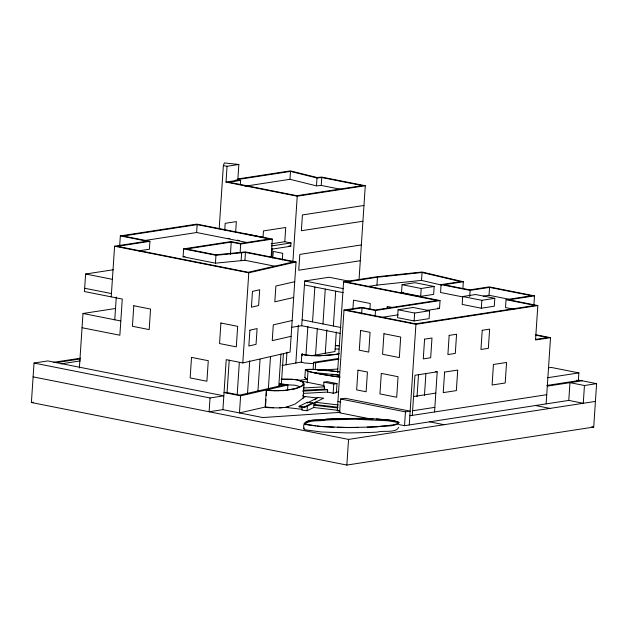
<?xml version="1.0" encoding="UTF-8"?>
<svg xmlns="http://www.w3.org/2000/svg" width="628" height="628" viewBox="0 0 628 628"><rect width="100%" height="100%" fill="white"/><g stroke="black" fill="none" stroke-linecap="round" stroke-linejoin="round"><path stroke-width="0.94" d="M367.207 427.04L368.612 427.009A71.427 12.16 3.8 0 0 377.247 426.648C430.651 422.118 367.906 417.534 356.06 418.421A72.102 12.27 3.8 0 0 346.672 418.531L334.591 418.845A72.102 12.27 3.8 0 0 325.877 419.214C319.22 421.671 300.773 416.285 304.007 429.238A3.101 0.526 3.8 0 0 305.663 429.874L321.552 432.009L347.103 432.904A72.102 12.27 3.8 0 0 356.492 432.794L368.573 432.48A72.102 12.27 3.8 0 0 377.287 432.111C382.954 430.196 396.072 433.422 398.709 427.291M304.274 423.248L304.368 423.892A3.101 0.526 3.8 0 0 306.017 424.528L321.936 426.553L347.457 427.558A72.102 12.27 3.8 0 0 356.845 427.448L358.219 427.409M303.112 398.278L304.062 384.022C302.453 379.037 294.744 379.799 290.434 379.147M578.364 380.034L596.6 383.653L593.719 427.064L346.844 465.065L31.4 402.524L34.022 363.055L47.806 360.935L223.819 395.828L210.035 397.956L34.022 363.055M79.371 367.977L82.99 313.49L115.521 308.481M113.354 269.75L85.612 274.02L84.45 291.549L122.264 299.046L119.862 335.226L82.048 327.73M111.227 296.863L114.594 246.207L147.117 241.199L120.341 235.893L119.689 245.634M114.759 319.88L116.274 297.036M275.637 266.366L244.936 260.282L215.435 263.179L183.086 256.766L183.612 248.876L230.9 241.592L240.359 243.468L269.545 238.978L197.145 224.628L123.151 236.018L149.927 241.325L149.409 249.222L138.882 250.839M143.765 240.657L196.627 232.517L197.145 224.628M215.435 263.179L215.961 255.29L245.462 252.385L293.433 261.9L248.209 272.269L117.405 246.333L149.927 241.325M219.18 228.71L223.372 165.556L224.345 162.935L238.844 164.473L237.792 180.26L226.001 182.081L227.046 166.287L238.844 164.473M210.035 397.956L209.116 411.764L222.901 409.644L262.763 417.549L340.454 412.353M224.761 229.966L225.201 223.317L236.34 221.606L235.649 232.046M230.429 254.316L231.237 242.094L240.705 243.97L272.356 239.103L271.123 257.606M222.916 409.644L226.221 359.648L242.793 362.937L290.058 352.104L296.047 261.978L245.336 251.922L215.828 254.827L186.422 248.994L231.237 242.094M240.312 184.773L240.603 180.385L237.847 179.836M227.03 393.167L229.22 360.15M240.124 252.739L240.705 243.97M241.128 260.651L241.654 252.762M244.936 260.282L245.462 252.385M237.203 394.486L239.331 362.435M287.498 390.585L287.875 384.995L240.61 395.828L239.472 412.934L265.479 406.968L273.533 407.776M242.793 362.937L248.782 272.811L296.047 261.978M247.503 393.858L249.701 360.841M263.038 237.258L263.462 230.908L285.732 227.477L284.79 241.717L271.233 243.805M257.935 391.291L260.063 359.247M271.728 257.323L272.309 248.523M272.819 258.1L273.259 251.428L282.726 253.304L282.278 259.976M265.605 405.052L265.989 399.298M266.241 395.459L266.617 389.862L276.163 390.828M268.368 388.724L270.495 356.68M245.014 186.226L289.963 179.302L290.489 171.413L317.007 177.991L321.764 177.536L362.474 185.605L296.903 195.701L228.812 182.198L240.603 180.385M278.801 386.157L280.928 354.114M279.578 386.762L279.758 383.967L281.407 383.708L287.875 384.995M281.399 383.834L283.401 353.729M271.414 249.222L290.78 246.239L291 242.95L284.79 241.717M286.117 364.766L286.957 352.151M292.876 262.017L297.248 196.203L365.284 185.731L359.028 279.907M295.835 363.047L298.347 325.202M291.345 327.329L301.73 325.736L304.706 280.999L329.088 277.246L349.914 281.375M302.17 355.754L302.249 354.106L301.825 354.184L301.299 362.073L304.494 363.008L313.906 363.659M312.446 403.663L312.493 402.917L307.28 402.305L299.132 406.277L299.085 407.015L304.297 407.627L323.734 398.16L318.106 397.5L307.806 402.697M341.122 189.373L321.238 185.433L316.481 185.88L317.007 177.991M302.052 407.352L301.872 410.115L307.084 410.728L313.733 407.486L337.997 410.335M305.985 354.765L307.861 326.419M324.04 385.6L298.52 380.537L307.28 379.084A18.809 3.203 3.8 0 1 304.878 377.593L305.381 369.617L306.291 369.437A18.809 3.203 3.8 0 1 318.553 369.664A74.292 12.646 3.8 0 1 326.497 370.363L334.269 371.203A74.292 12.646 3.8 0 1 339.316 371.823M304.297 407.627L304.344 406.889L312.493 402.917M307.21 382.844L308.01 371.266M321.238 185.433L321.764 177.536M312.54 321.874L314.856 287.012M307.233 403.05L307.28 402.305M307.084 410.728L307.39 406.12M313.137 369.343L313.608 362.325L338.68 358.462M315.562 354.993L317.321 328.609M315.24 369.759L315.711 362.741L338.979 359.161M313.733 407.486L314.039 402.886M337.173 407.925L313.89 405.186L315.178 404.558L315.327 402.258L338.311 404.958M322.957 323.946L325.273 289.076M325.28 353.274L326.835 329.818M323.938 382.122L323.64 386.66L324.495 386.824L324.338 389.132L327.643 389.784L327.494 392.084L333.162 393.214L336.404 392.712L337.008 383.575L327.18 381.628L323.938 382.122L333.766 384.077L337.008 383.575M333.366 326.011L335.682 291.141M336.294 332.008L334.991 351.554L311.15 355.778M333.162 393.214L333.766 384.077M337.566 372.341L343.579 281.878L375.976 276.885L422.055 272.01L463.331 281.752L462.883 288.574M339.952 411.23L337.315 410.704L344.003 310.059L361.689 307.335L375.144 310.004L437.237 300.443L343.579 281.878M340.549 399.008L405.453 411.874L410.163 411.152L345.251 398.285L340.549 399.008L339.63 412.824L372.082 419.253M352.92 308.96L353.509 300.153L370.269 303.481L369.876 309.345M346.844 465.065L348.548 439.412L595.423 401.41M361.626 313.976L362.034 307.838L375.489 310.507L440.047 300.569L439.522 308.466L426.035 310.538M366.587 286.706L376.949 285.104L377.475 277.215L422.047 272.497L460.669 281.611L441.084 284.625L440.558 292.515L463.032 296.973M375.136 315.766L375.489 310.507M387.115 308.419L387.248 306.464L391.903 307.39M398.089 309.769L397.563 317.666L414.127 320.947L429.112 318.639L429.63 310.742L413.075 307.461L398.089 309.769L414.653 313.05L429.63 310.742M401.528 292.585L402.053 284.688L415.014 282.694L434.16 286.494L433.634 294.383L420.674 296.377L401.528 292.585L403.38 292.295M398.811 424.552L404.534 425.69L405.453 411.874M414.127 320.947L414.653 313.05M409.244 424.968L415.932 324.323L537.827 305.553L535.543 339.968L550.528 337.66L546.125 403.898M412.29 415.383L414.959 375.254L437.206 371.831L434.545 411.96M376.949 285.104L421.521 280.386L422.047 272.497M420.674 296.377L421.2 288.488L434.16 286.494M417.039 396.7L418.507 374.618M424.45 395.562L425.91 373.479M462.703 296.518L462.177 304.407L481.323 308.207L494.283 306.213L494.801 298.316L475.655 294.524L462.703 296.518L481.849 300.31L494.801 298.316M469.705 296.518L470.113 290.379L489.55 287.389L531.68 295.741L506.042 299.689L505.516 307.579L513.924 309.251M481.323 308.207L481.849 300.31M483.474 296.133L489.024 295.278L489.55 287.389M533.879 305.184L534.499 295.866L489.204 286.886L469.768 289.877L443.894 284.743L463.331 281.752M404.534 425.69L568.78 400.405L569.965 382.648L584.448 385.521L596.6 383.653M546.847 385.466L578.364 380.615L578.875 372.906L551.227 367.427L548.362 367.867M584.448 385.521L583.271 403.278L568.78 400.405M304.062 384.022L303.245 385.286A50.373 8.572 3.8 0 1 301.314 386.416L298.017 387.845A50.373 8.572 3.8 0 1 295.011 388.85L283.942 390.608L275.975 390.702M304.886 424.033C310.444 419.52 319.456 421.49 326.222 420.069A71.427 12.16 3.8 0 1 334.857 419.708L346.939 419.394A71.427 12.16 3.8 0 1 356.241 419.284L387.829 420.784L397.54 422.354L398.537 423.115L397.916 424.277M303.913 428.594L304.235 427.998M305.177 396.574L295.097 404.079L285.622 407.407L302.311 409.338M314.981 399.777L316.449 398.568M304.855 377.507L305.365 377.357M294.736 281.713L275.873 286.038L274.821 301.825L293.684 297.499M292.153 320.523L273.29 324.849L272.246 340.635L291.109 336.318M338.775 353.697L338.194 353.839A49.706 8.462 3.8 0 1 333.766 354.592C323.381 355.534 312.446 356.861 302.249 354.106M339.348 353.8L338.759 353.933A50.373 8.572 3.8 0 1 334.277 354.694L319.228 355.809L306.072 355.213A2.575 0.44 3.8 0 1 303.709 354.812L301.825 354.184L302.28 354.114M282.011 365.496L301.73 361.995M237.996 178.933L290.356 170.879L317.109 177.512L321.654 177.08L365.284 185.731M237.886 179.506L290.489 171.413M120.341 235.893L196.807 224.125L272.356 239.103M363.973 205.466L302.421 214.941L301.369 230.727L362.929 221.252M183.086 256.766L185.017 256.467M271.626 245.933L291 242.95M361.351 244.936L299.799 254.411L298.747 270.197L360.307 260.722M377.475 277.215L346.389 281.996L440.047 300.569M362.034 307.838L346.813 310.185L415.587 323.82L535.017 305.436L506.042 299.689M53.451 362.34L80.478 358.188M56.245 362.654L80.463 358.926M60.963 363.879L80.329 360.904M380.749 317.509L398.089 314.84M534.499 295.866L508.853 299.807L537.827 305.553M31.4 402.524L33.339 402.226M317.666 370.253L337.825 369.06M535.802 339.371L547.71 337.542L535.433 335.109M335.901 392.28L338.735 391.841M413.546 396.535L435.793 393.104M547.365 377.758L578.875 372.906M337.315 410.704L338.963 410.453M547.31 386.134L582.109 380.78M412.596 410.775L434.851 407.352M409.856 415.76L546.737 394.69M288.221 407.07L279.868 407.894L269.396 407.721A2.575 0.44 3.8 0 1 266.767 407.399L265.181 407.038L266.311 389.933L267.905 390.294A2.575 0.44 3.8 0 0 270.535 390.624L274.813 390.797M282.349 407.596L279.531 407.776M281.242 379.328L289.186 379.226M303.324 387.971L324.495 386.824M303.175 390.278L324.338 389.132M302.563 391.142L327.643 389.784M303.371 393.395L327.494 392.084M281.799 379.155L293.362 379.398M277.238 390.718L285.371 390.302L294.414 388.763A49.706 8.462 3.8 0 0 297.382 387.774L300.686 386.338A49.706 8.462 3.8 0 0 302.594 385.223C305.381 380.607 296.746 380.066 293.857 379.422M286.25 384.768L294.767 385.176L300.341 386.66M337.354 427.275L347.229 427.433A71.427 12.16 3.8 0 0 356.531 427.33L368.926 427.134A72.102 12.27 3.8 0 0 377.64 426.765C384.265 425.125 394.392 427.668 399.251 422.416C392.571 419.41 383.928 419.787 376.462 419.009M335.266 345.502L339.214 345.659M335.423 345.62L339.246 345.777M335.203 348.909L339.026 349.066M373.016 418.955L356.288 418.546A71.427 12.16 3.8 0 0 346.986 418.648L334.905 418.97A71.427 12.16 3.8 0 0 326.27 419.331C320.084 421.137 308.733 418.122 305.027 423.924A2.567 0.44 3.8 0 0 306.433 424.465L315.641 425.933M334.057 427.283L317.054 426.216M331.859 374.241L334.049 374.492M317.187 397.964L303.238 396.346L302.916 395.153M315.178 404.558L338.162 407.258M299.132 406.277L304.344 406.889M340.148 377.075L332.518 375.976A73.617 12.529 3.8 0 1 311.111 371.972A18.157 3.093 3.8 0 1 308.976 371.376L308.387 371.172A18.157 3.093 3.8 0 1 306.064 369.735L306.676 369.554A18.141 3.085 3.8 0 1 318.506 369.782A73.617 12.529 3.8 0 1 339.073 371.917M339.858 377.161L332.236 376.054A74.292 12.646 3.8 0 1 310.625 372.019A18.809 3.203 3.8 0 1 308.419 371.407L307.806 371.195A18.809 3.203 3.8 0 1 305.404 369.704L305.381 369.617M223.372 165.556L227.046 166.287M235.955 179.898L237.792 180.26M226.001 182.081L297.248 196.203M246.529 234.126L263.344 237.463M288.88 245.862L290.78 246.239M227.995 238.302L229.864 238.671M237.337 240.147L239.205 240.524M196.627 232.517L248.06 242.714M441.084 284.625L470.113 290.379M489.024 295.278L509.135 299.266M402.053 284.688L421.2 288.488M183.612 248.876L215.961 255.29M304.706 280.999L343.524 288.699M437.614 308.081L439.522 308.466M114.594 246.207L248.782 272.811M304.439 284.947L343.257 292.648M535.566 334.7L550.528 337.66M344.003 310.059L415.932 324.323M85.612 274.02L112.388 279.327M302.123 319.809L340.941 327.51M301.73 325.736L340.549 333.429M576.457 380.238L578.364 380.615M84.67 288.26L111.446 293.574M435.369 371.462L437.206 371.831M82.99 313.49L120.804 320.986M535.511 405.531L550.002 408.404M313.608 362.325L315.711 362.741M321.355 369.68L326.843 370.771M591.796 426.687L593.719 427.064M279.758 383.967L284.398 384.886L239.841 395.098L225.695 392.288L224.039 392.539L240.61 395.828M337.927 401.496L340.808 402.069M429.646 421.828L444.137 424.701M33.103 376.871L348.548 439.412M421.521 280.386L441.303 285.057M289.963 179.302L316.481 185.88M304.886 424.347L304.98 424.661A2.567 0.44 3.8 0 0 305.106 424.881M334.897 374.594A74.292 12.646 3.8 0 1 339.096 375.112M338.853 375.206A73.617 12.529 3.8 0 0 318.286 373.071A18.141 3.085 3.8 0 0 314.879 372.851M133.788 305.742L132.429 326.277L149.189 329.606L150.547 309.062L133.788 305.742M191.516 357.387L190.151 377.923L206.91 381.251L208.276 360.708L191.516 357.387M220.907 323.012L219.549 343.555L236.309 346.876L237.667 326.34L220.907 323.012M249.897 330.21L248.845 346.004L256.043 344.348L257.095 328.562L249.897 330.21M252.472 291.4L251.428 307.186L258.626 305.538L259.67 289.751L252.472 291.4M357.968 370.151L356.657 389.886L366.124 391.762L367.435 372.027L357.968 370.151M360.605 330.477L359.295 350.212L368.754 352.088L370.065 332.353L360.605 330.477M381.306 373.393L379.948 393.929L396.7 397.249L398.066 376.714L381.306 373.393M383.944 333.719L382.578 354.255L399.337 357.575L400.703 337.04L383.944 333.719M424.583 339.159L423.272 358.894L430.675 357.756L431.986 338.021L424.583 339.159M444.6 372.082L443.242 392.626L456.352 390.608L457.718 370.065L444.6 372.082M449.169 335.376L447.89 354.561L455.3 353.423L456.572 334.237L449.169 335.376M482.226 330.281L480.954 349.466L488.356 348.328L489.628 329.143L482.226 330.281M493.451 364.476L492.085 385.011L505.202 382.994L506.568 362.458L493.451 364.476"/></g></svg>
